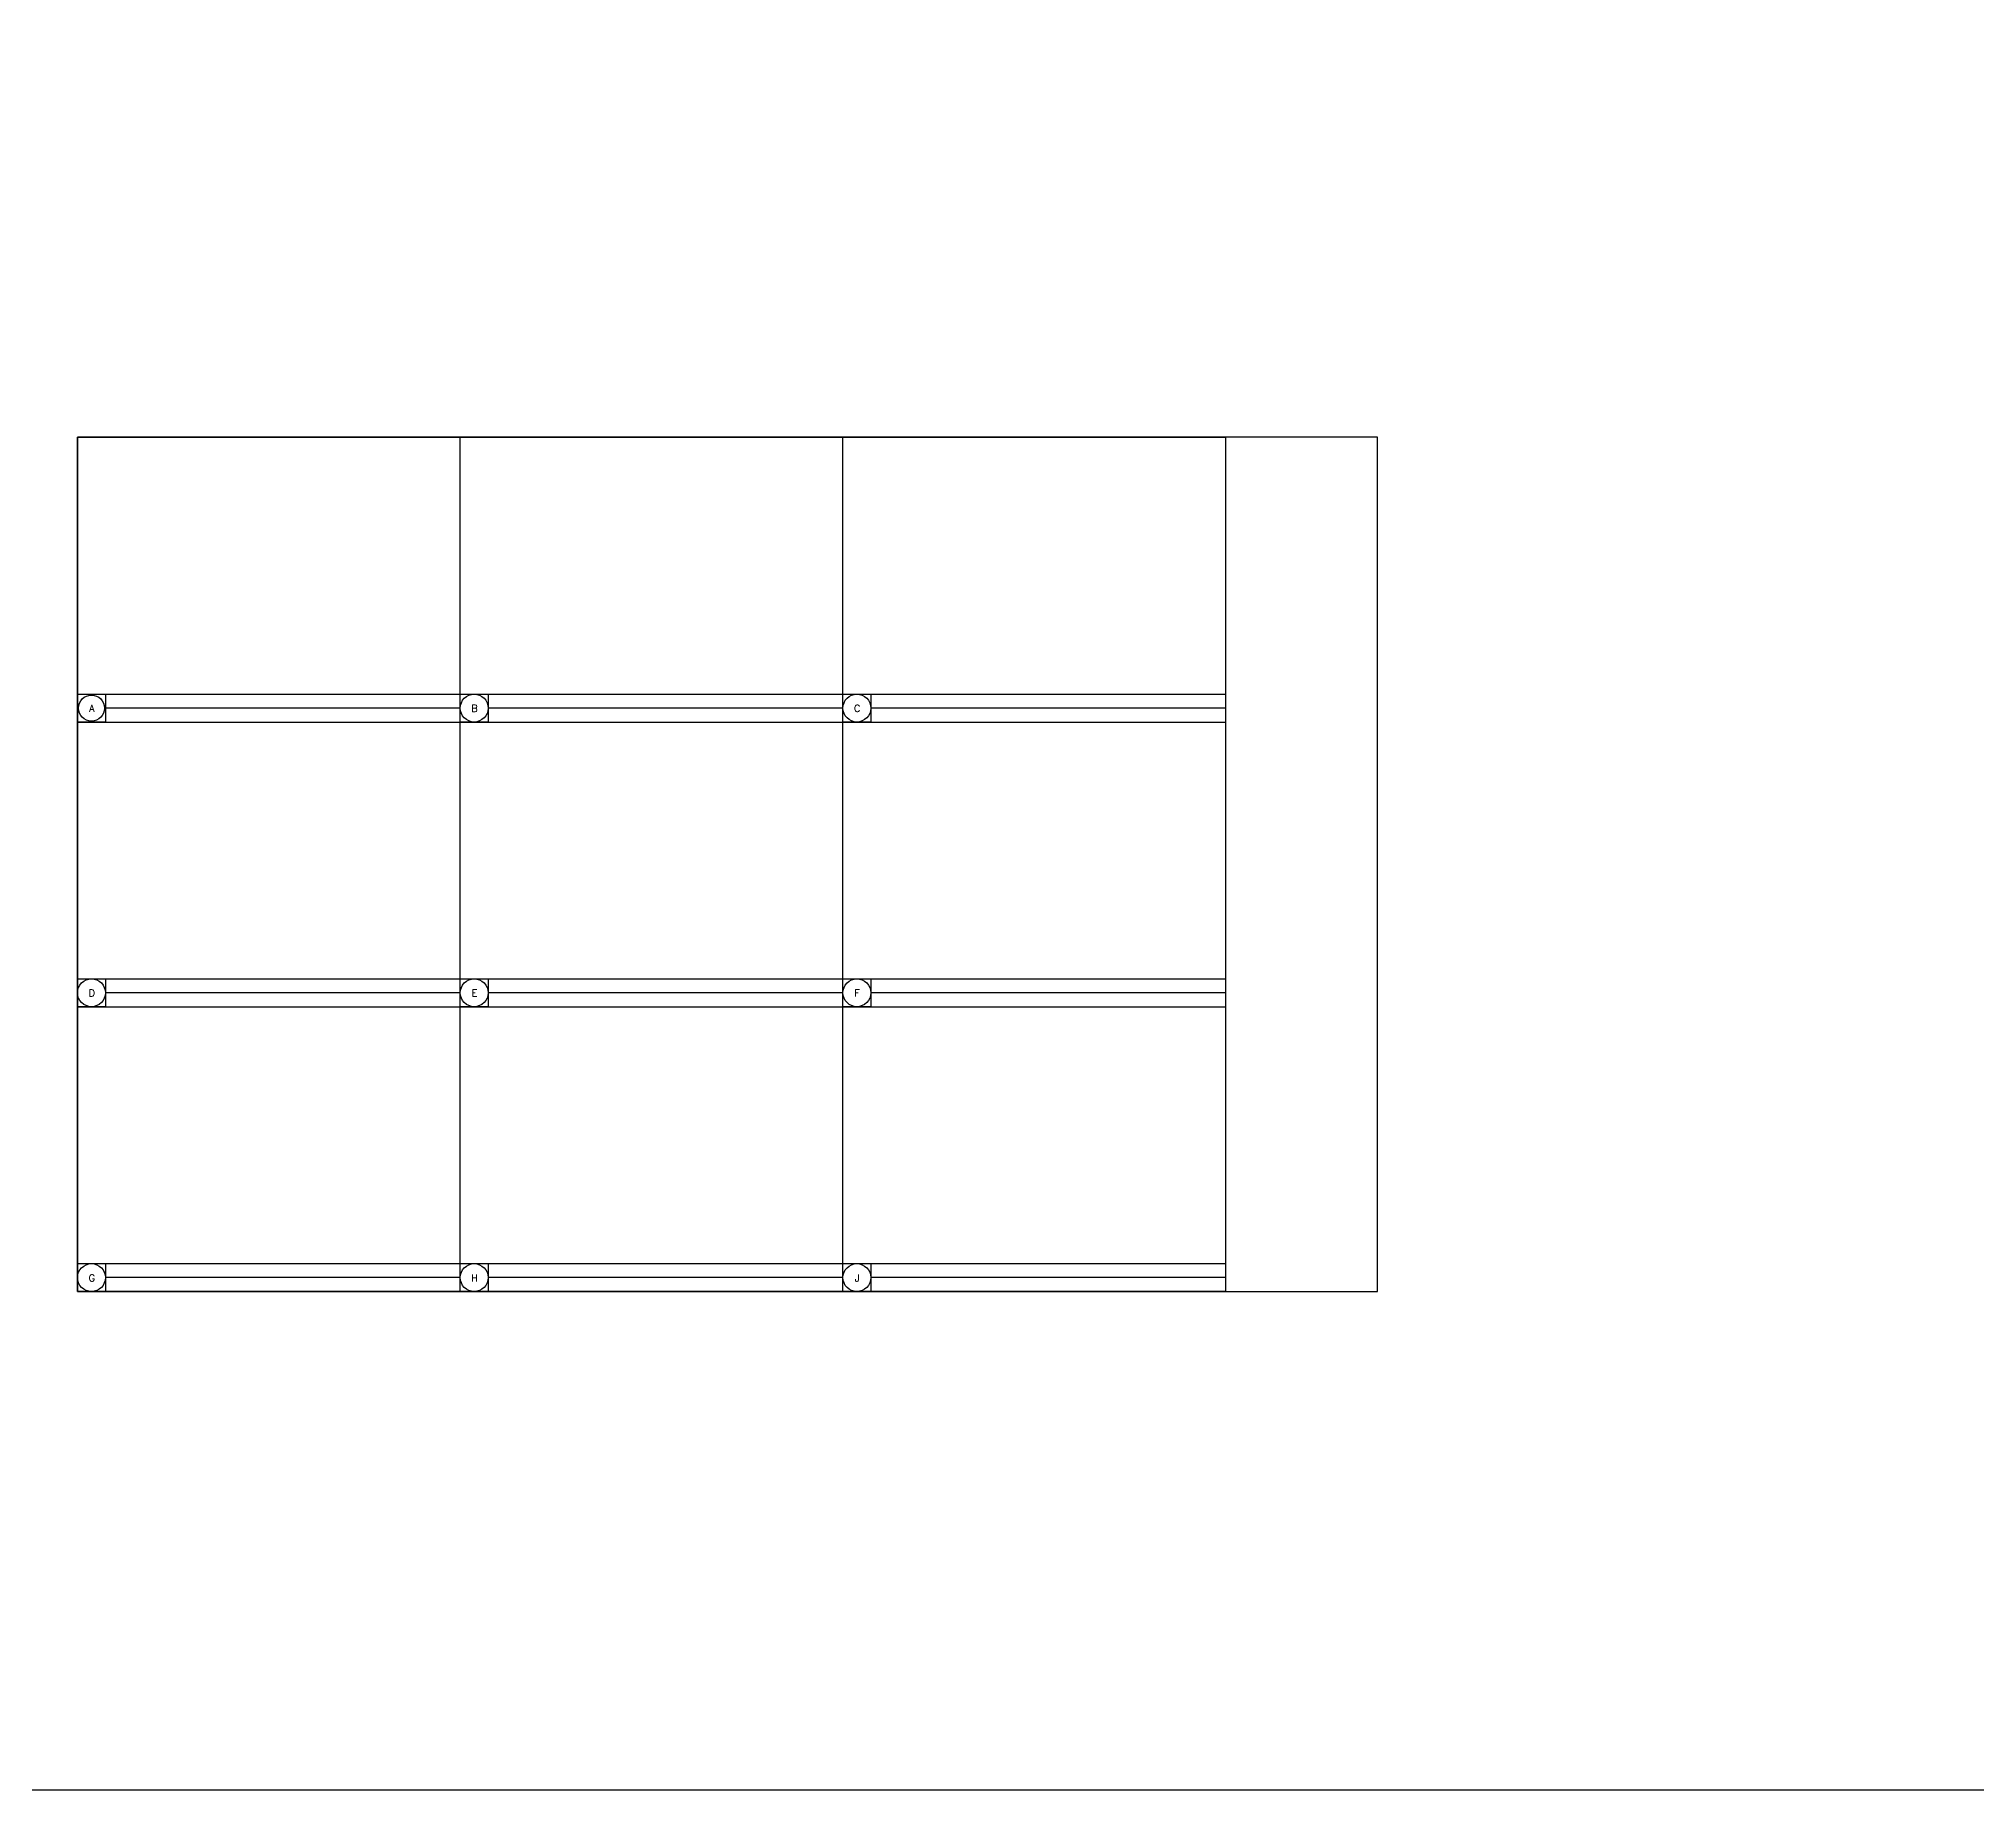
# Model space of a CAD drawing. Header units: inches. Extents: x -6 to 441, y 0 to 338.
# Drawn here: x 163.2 to 215.4, y 0 to 47.2 of the extents above; entities that cross this region are included whole.
import ezdxf

# ---------------------------------------------------------------- set-up
doc = ezdxf.new("R2010")
doc.units = ezdxf.units.IN
doc.header["$MEASUREMENT"] = 0
doc.styles.add('Roman-A', font='romans.shx', dxfattribs={"height": 0.125})

# ---------------------------------------------------------------- blocks, each defined once
blk = doc.blocks.new('*U34')
blk.add_lwpolyline([(0, 0.75), (0.75, 0.75), (0.75, 0), (0, 0)], close=True)
blk.add_circle((0.375, 0.375), 0.375)
at = {"insert": (0.383, 0.366), "char_height": 0.188, "width": 0.46087, "attachment_point": 5, "style": 'Roman-A'}
blk.add_mtext('G', dxfattribs=at)
blk = doc.blocks.new('*U35')
blk.add_lwpolyline([(0, 0.75), (0.75, 0.75), (0.75, 0), (0, 0)], close=True)
blk.add_circle((0.375, 0.375), 0.375)
at = {"insert": (0.383, 0.366), "char_height": 0.188, "width": 0.46087, "attachment_point": 5, "style": 'Roman-A'}
blk.add_mtext('H', dxfattribs=at)
blk = doc.blocks.new('*U36')
blk.add_lwpolyline([(0, 0.75), (0.75, 0.75), (0.75, 0), (0, 0)], close=True)
blk.add_circle((0.375, 0.375), 0.375)
at = {"insert": (0.383, 0.366), "char_height": 0.188, "width": 0.46087, "attachment_point": 5, "style": 'Roman-A'}
blk.add_mtext('J', dxfattribs=at)
blk = doc.blocks.new('*U31')
blk.add_lwpolyline([(0, 0.75), (0.75, 0.75), (0.75, 0), (0, 0)], close=True)
blk.add_circle((0.375, 0.375), 0.375)
at = {"insert": (0.383, 0.366), "char_height": 0.188, "width": 0.46087, "attachment_point": 5, "style": 'Roman-A'}
blk.add_mtext('D', dxfattribs=at)
blk = doc.blocks.new('*U32')
blk.add_lwpolyline([(0, 0.75), (0.75, 0.75), (0.75, 0), (0, 0)], close=True)
blk.add_circle((0.375, 0.375), 0.375)
at = {"insert": (0.383, 0.366), "char_height": 0.188, "width": 0.46087, "attachment_point": 5, "style": 'Roman-A'}
blk.add_mtext('E', dxfattribs=at)
blk = doc.blocks.new('*U33')
blk.add_lwpolyline([(0, 0.75), (0.75, 0.75), (0.75, 0), (0, 0)], close=True)
blk.add_circle((0.375, 0.375), 0.375)
at = {"insert": (0.383, 0.366), "char_height": 0.188, "width": 0.46087, "attachment_point": 5, "style": 'Roman-A'}
blk.add_mtext('F', dxfattribs=at)
blk = doc.blocks.new('*U28')
blk.add_lwpolyline([(0, 0.75), (0.75, 0.75), (0.75, 0), (0, 0)], close=True)
blk.add_circle((0.375, 0.375), 0.35)
at = {"insert": (0.383, 0.366), "char_height": 0.188, "width": 0.46087, "attachment_point": 5, "style": 'Roman-A'}
blk.add_mtext('A', dxfattribs=at)
blk = doc.blocks.new('*U29')
blk.add_lwpolyline([(0, 0.75), (0.75, 0.75), (0.75, 0), (0, 0)], close=True)
blk.add_circle((0.375, 0.375), 0.375)
at = {"insert": (0.383, 0.366), "char_height": 0.188, "width": 0.46087, "attachment_point": 5, "style": 'Roman-A'}
blk.add_mtext('B', dxfattribs=at)
blk = doc.blocks.new('*U30')
blk.add_lwpolyline([(0, 0.75), (0.75, 0.75), (0.75, 0), (0, 0)], close=True)
blk.add_circle((0.375, 0.375), 0.375)
at = {"insert": (0.383, 0.366), "char_height": 0.188, "width": 0.46087, "attachment_point": 5, "style": 'Roman-A'}
blk.add_mtext('C', dxfattribs=at)

msp = doc.modelspace()

# ---------------------------------------------------------------- linework, layer by layer
for p, q in [((174.58, 13.429), (174.58, 36.429)), ((184.884, 13.429), (184.884, 36.429)), ((164.276, 29.512), (174.58, 29.512)), ((174.58, 29.512), (184.884, 29.512)), ((184.884, 29.512), (195.188, 29.512)), ((164.276, 28.762), (195.188, 28.762)), ((174.58, 29.137), (165.026, 29.137)), ((184.884, 29.137), (175.33, 29.137)), ((195.188, 29.137), (185.634, 29.137)), ((164.276, 21.846), (174.58, 21.846)), ((174.58, 21.471), (165.026, 21.471)), ((174.58, 21.846), (184.884, 21.846)), ((184.884, 21.471), (175.33, 21.471)), ((184.884, 21.846), (195.188, 21.846)), ((195.188, 21.471), (185.634, 21.471)), ((164.276, 21.096), (195.188, 21.096)), ((164.276, 14.179), (174.58, 14.179)), ((174.58, 14.179), (184.884, 14.179)), ((184.884, 14.179), (195.188, 14.179)), ((174.58, 13.804), (165.026, 13.804)), ((184.884, 13.804), (175.33, 13.804)), ((195.188, 13.804), (185.634, 13.804))]:
    msp.add_line(p, q)
for points in [[(0, 227.508), (434.989, 227.508), (434.989, 0), (0, 0)], [(164.276, 36.429), (195.188, 36.429), (195.188, 13.429), (164.276, 13.429)], [(164.276, 13.429), (199.276, 13.429), (199.276, 36.429), (164.276, 36.429)]]:
    msp.add_lwpolyline(points, close=True)

# ---------------------------------------------------------------- block references
for name, p in [('*U28', (164.276, 28.762)), ('*U29', (174.58, 28.762)), ('*U30', (184.884, 28.762)), ('*U31', (164.276, 21.096)), ('*U32', (174.58, 21.096)), ('*U33', (184.884, 21.096)), ('*U34', (164.276, 13.429)), ('*U35', (174.58, 13.429)), ('*U36', (184.884, 13.429))]:
    msp.add_blockref(name, p)

doc.saveas('drawing.dxf')
